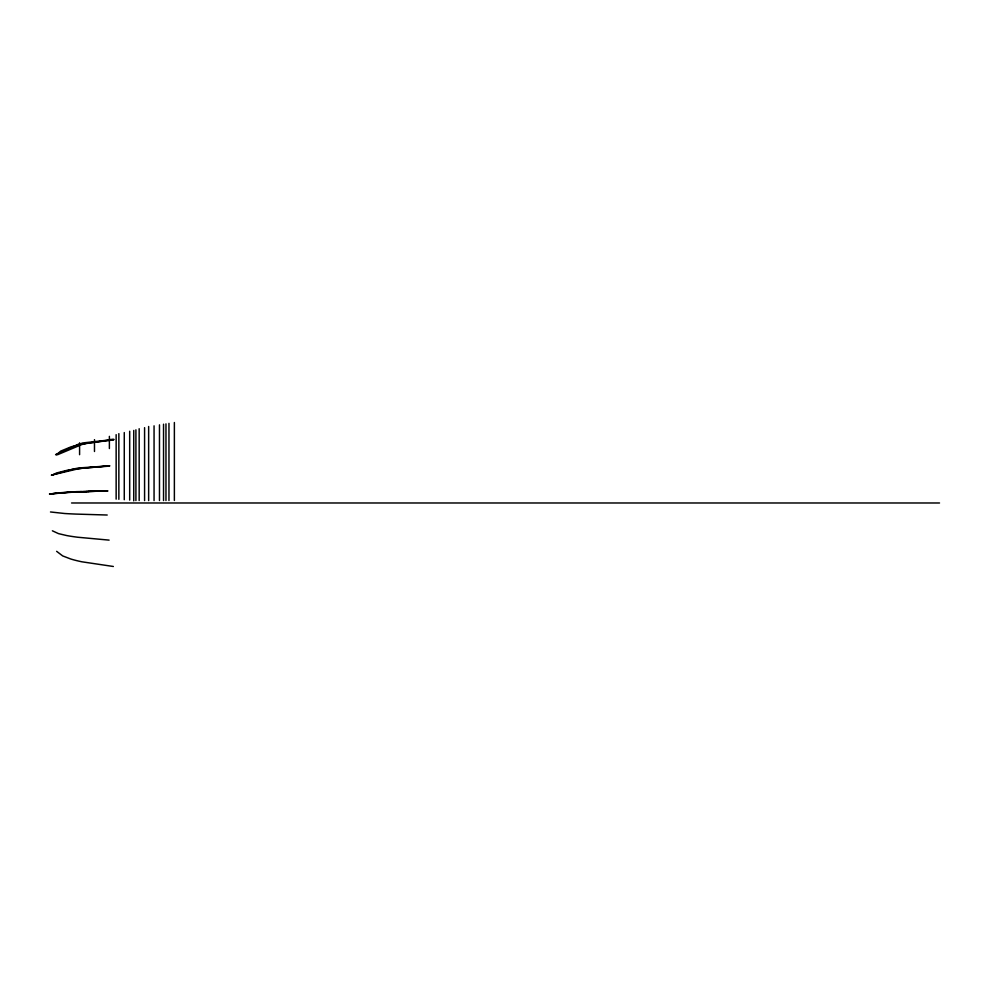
<?xml version="1.0" encoding="UTF-8"?>
<svg xmlns="http://www.w3.org/2000/svg" width="989" height="989" viewBox="0 0 989 989"><rect width="100%" height="100%" fill="white"/><g stroke="black" fill="none" stroke-linecap="round" stroke-linejoin="round"><path stroke-width="1.48" d="M56.633 454.643L60.65 451.145L70.775 446.954A124.837 19.31 0 0 1 81.914 444.16L113.352 439.462M52.38 475.165L56.435 473.014L66.572 470.43A123.749 11.856 0 0 1 77.711 468.712L109.111 465.844M50.488 493.981L56.583 493.066M86.636 491.471L107.949 490.94L88.639 491.434M58.957 492.843L64.705 492.435A123.155 3.869 0 0 1 75.844 491.879L107.208 490.94M81.568 491.558L76.573 491.644A74.805 2.349 0 0 1 71.974 491.941L49.45 493.981L75.745 491.953A37.941 1.187 0 0 0 80.43 491.694L88.775 491.558M82.507 491.657L86.686 491.595M71.554 502.981L939.525 502.981M107.208 515.022L75.844 514.082A123.155 3.869 0 0 1 64.705 513.514L50.488 511.968M109.111 540.118L77.711 537.237A123.749 11.856 0 0 1 66.572 535.531L58.462 533.615L52.38 530.796M113.352 566.487L81.914 561.801A124.837 19.31 0 0 1 70.775 559.008L62.678 555.917L56.633 551.318M174.373 422.513L174.373 500.459M168.958 423.354L168.958 500.508M165.967 423.861L165.967 500.521M163.544 424.219L163.544 500.545M159.476 424.85L159.476 500.521M154.061 425.826L154.061 500.595M148.647 426.494L148.647 500.582M144.579 427.668L144.579 500.57M139.165 428.719L139.165 500.533M135.913 429.807L135.913 500.57M133.75 430.438L133.75 500.867M129.683 431.241L129.683 500.088M124.268 432.564L124.268 499.705M118.853 433.627L118.853 499.309M116.146 434.666L116.146 499.148M109.383 436.359L109.383 448.536M94.487 439.635L94.487 451.491M79.59 442.837L79.59 454.693M78.119 444.42L55.594 454.643L57.758 454.643L81.889 444.506A38.497 5.959 0 0 0 86.575 443.22L112.956 440.006A19.52 3.016 0 0 0 114.094 439.462L110.558 439.462A18.074 2.794 0 0 1 109.247 439.969L82.717 442.961A76.054 11.769 0 0 1 78.119 444.42M73.866 468.885L51.354 475.165L77.649 468.934A38.138 3.659 0 0 0 82.322 468.143L108.716 466.165A19.36 1.854 0 0 0 109.841 465.844L106.318 465.844A17.963 1.718 0 0 1 104.995 466.153L78.477 467.982A75.251 7.207 0 0 1 73.866 468.885"/></g></svg>
